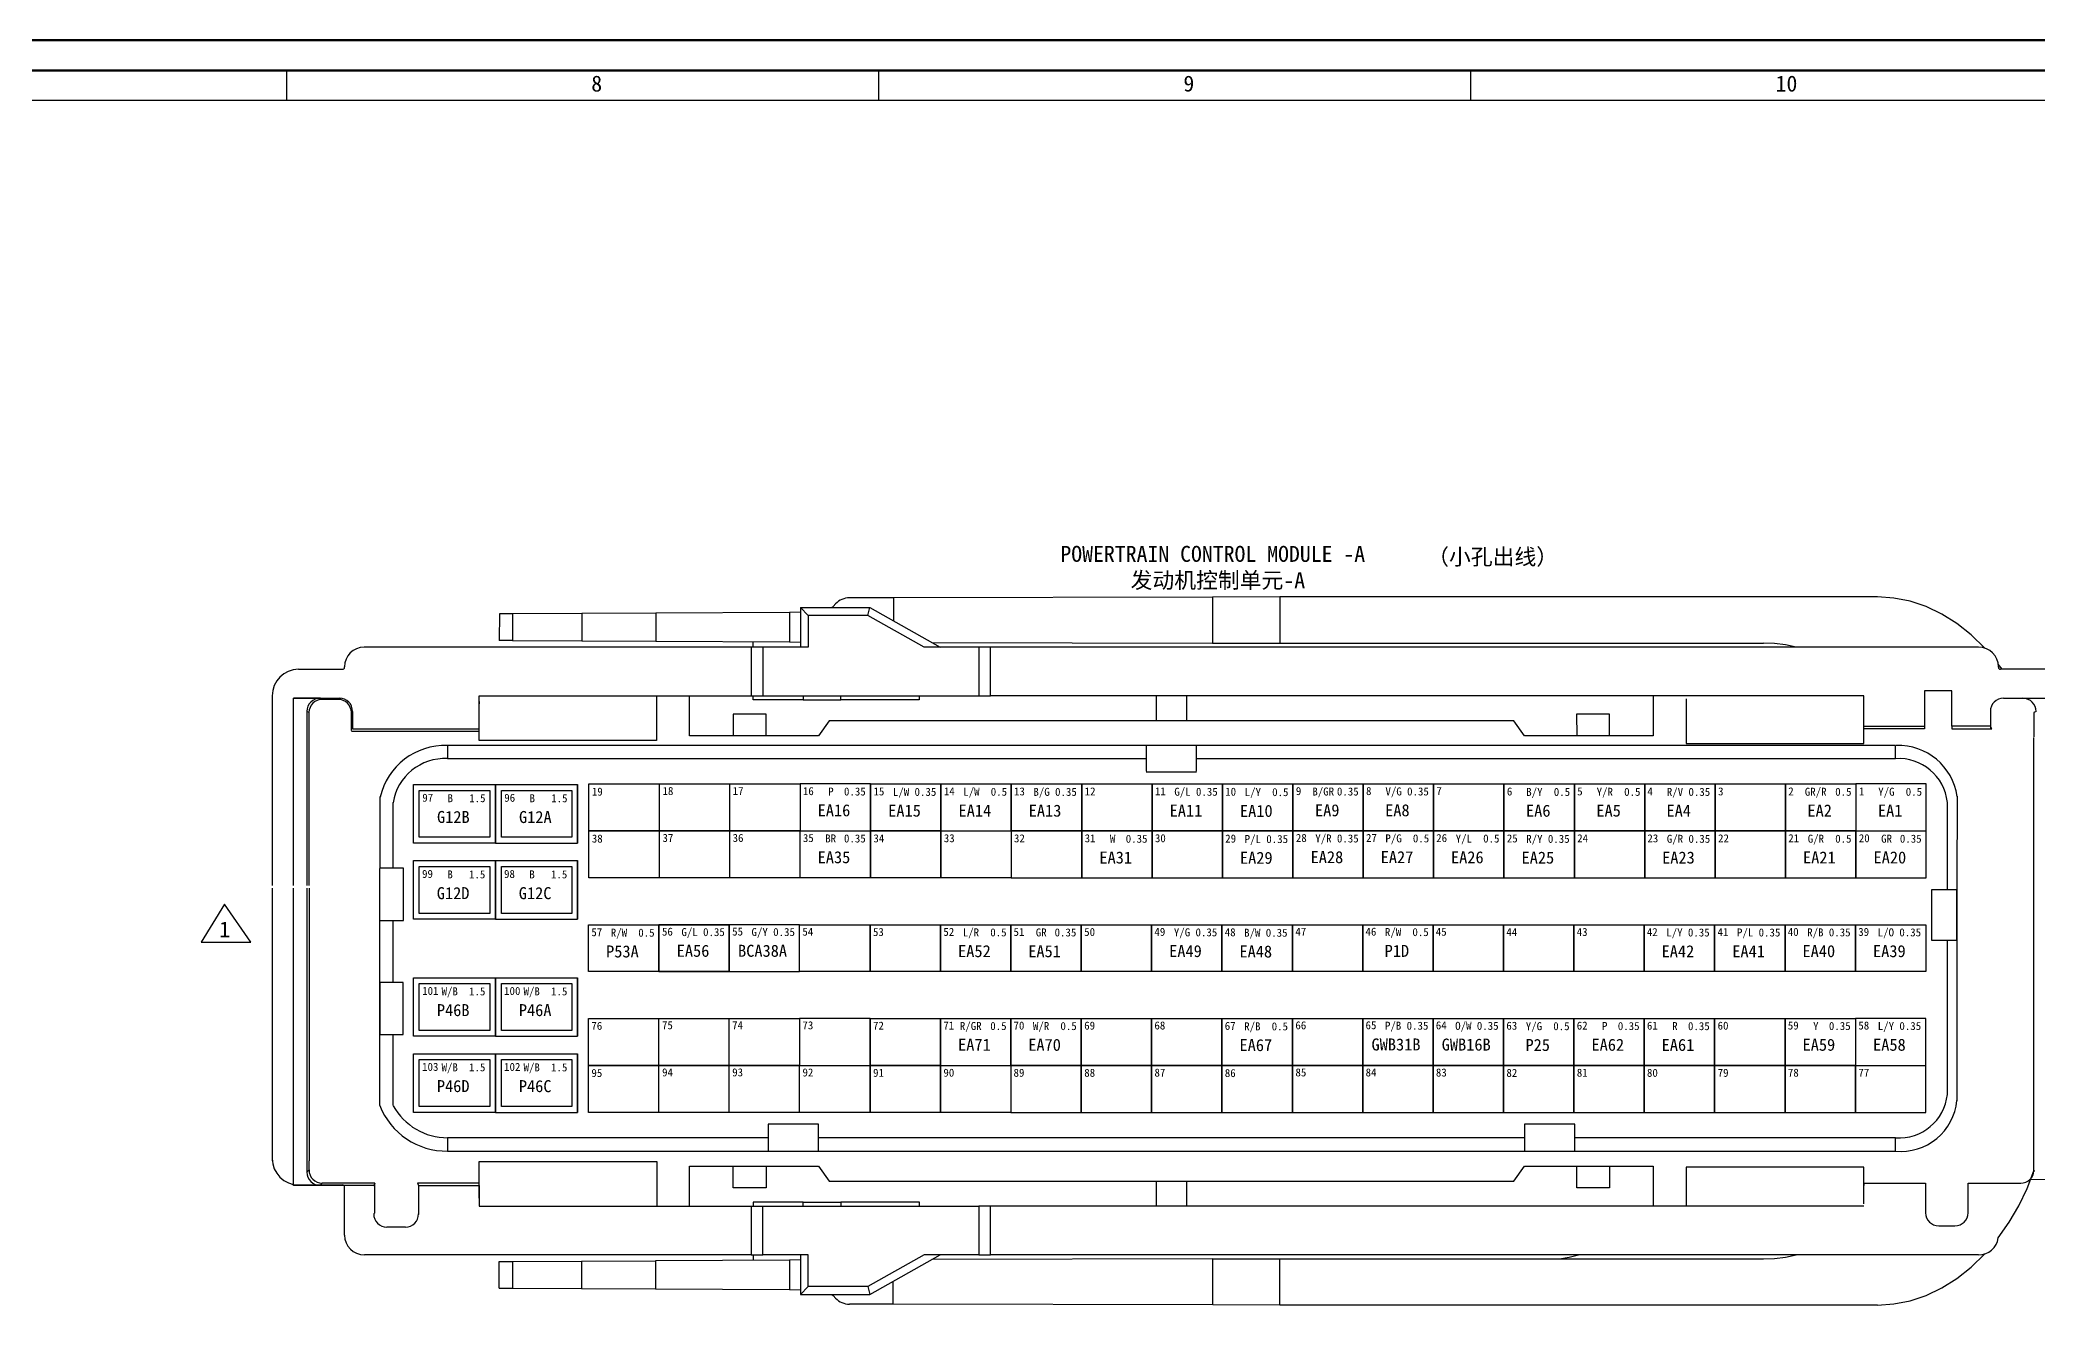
# Model space of a CAD drawing. Header units: millimetres. Extents: x 6 to 3615, y -854 to 0.
# Drawn here: x 693 to 1034.3, y -216.2 to 0 of the extents above; entities that cross this region are included whole.
import ezdxf

# ---------------------------------------------------------------- set-up
doc = ezdxf.new("R2010")
doc.units = ezdxf.units.MM
doc.styles.add('4eff5b8b_Style', font='simfang.ttf')

msp = doc.modelspace()

# ---------------------------------------------------------------- linework, layer by layer
at = {"linetype": 'Continuous', "lineweight": 30}
for points in [[(3615.48, 0), (6.35, 0)], [(735.17, -10.28), (735.17, -5.22)], [(836.36, -10.28), (836.36, -5.22)], [(937.55, -10.28), (937.55, -5.22)], [(31.89, -10.28), (3610.09, -10.28)], [(838.85, -95.32), (831.33, -95.34)], [(904.9, -95.19), (893.4, -95.2), (838.85, -95.32), (838.85, -99.26)], [(893.4, -95.2), (893.4, -103.07), (904.9, -103.08)], [(1007.01, -95.19), (904.9, -95.19), (904.9, -103.08), (987.55, -103.08)], [(1025.35, -103.92), (1023.03, -101.67), (1020.58, -99.72), (1018.01, -98.11), (1015.34, -96.84), (1012.61, -95.92), (1009.82, -95.37), (1007.01, -95.19)], [(771.52, -98.07), (771.5, -102.63)], [(822.95, -97.81), (821.1, -97.82), (798.24, -97.96), (785.6, -98.02), (773.77, -98.05), (772.18, -98.06), (771.52, -98.07)], [(773.77, -98.05), (773.75, -102.65), (785.6, -102.68)], [(785.6, -98.02), (785.6, -102.68), (798.24, -102.74)], [(798.24, -97.96), (798.24, -102.74), (821.1, -102.88)], [(824.3, -98.34), (824.3, -103.76), (814.53, -103.76), (814.53, -112.1), (816.53, -112.1)], [(821.1, -97.82), (821.1, -102.88), (822.95, -102.89)], [(822.95, -96.99), (822.95, -103.76)], [(834.47, -98.34), (824.3, -98.34), (822.95, -96.99), (834.82, -96.99)], [(828.33, -96.99), (828.53, -96.8), (828.99, -96.33)], [(853.46, -103.76), (844.09, -103.76), (834.47, -98.34), (834.82, -96.99), (846.85, -103.76)], [(814.53, -103.76), (748.43, -103.76)], [(773.75, -102.65), (772.16, -102.64), (771.5, -102.63)], [(814.89, -103.76), (814.89, -102.84)], [(816.53, -103.76), (816.53, -112.1), (853.46, -112.1)], [(845.43, -102.96), (893.4, -103.07)], [(1024.3, -103.76), (853.46, -103.76), (853.46, -112.1), (855.46, -112.1)], [(974.33, -112.61), (974.33, -120.22), (1004.68, -120.22), (1004.68, -112.1), (855.46, -112.1), (855.46, -103.76)], [(993.12, -103.76), (991.28, -103.39), (989.42, -103.16), (987.55, -103.08)], [(737.2, -107.55), (744.71, -107.55)], [(745.05, -107.21), (745.05, -107.14)], [(1028.3, -107.55), (1027.65, -106.66)], [(1027.68, -107.21), (1027.68, -107.14)], [(1028.56, -112.48), (1036.04, -112.48), (1036.04, -107.55), (1028.02, -107.55)], [(732.69, -112.06), (732.69, -120.4)], [(736.32, -120.4), (736.32, -112.48)], [(740.87, -112.5), (736.32, -112.48), (744.17, -112.48), (743.96, -112.69), (741.24, -112.69), (740.87, -112.5)], [(798.39, -112.1), (798.39, -119.71), (768.05, -119.71), (768.05, -112.1), (814.53, -112.1)], [(968.7, -112.1), (968.7, -118.92), (946.69, -118.92), (944.85, -116.38), (827.88, -116.38), (826.04, -118.92), (804.03, -118.92), (804.03, -112.1)], [(823.41, -112.78), (814.89, -112.78), (814.89, -112.1)], [(823.41, -112.1), (823.41, -112.78), (829.89, -112.78)], [(843.27, -112.1), (843.27, -112.78), (829.89, -112.78), (829.89, -112.1)], [(883.74, -112.1), (883.74, -116.38)], [(888.98, -116.38), (888.98, -112.1)], [(1019.73, -117.29), (1019.73, -117.7), (1026.53, -117.7), (1026.33, -117.29), (1019.73, -117.29), (1019.73, -111.22), (1015.04, -111.22), (1015.04, -117.7), (1004.7, -117.7), (1004.7, -117.29), (1015.04, -117.29)], [(738.99, -144.51), (738.99, -114.95), (738.6, -114.75), (738.6, -144.51)], [(746.22, -118), (746.22, -114.95), (746.42, -114.74), (746.42, -117.7), (768.05, -117.7)], [(768.05, -113.04), (768.05, -113.46), (768.05, -113.04)], [(817.12, -118.92), (817.12, -115.24), (811.48, -115.24), (811.49, -118.92)], [(961.24, -118.92), (961.24, -115.24), (955.6, -115.24), (955.61, -118.92)], [(1026.31, -114.74), (1026.31, -117.7)], [(1034.13, -114.75), (1033.74, -114.95), (1033.74, -119.1)], [(732.69, -119.22), (732.69, -144.51)], [(736.32, -144.51), (736.32, -119.22)], [(746.22, -118.1), (768.05, -118.1)], [(1033.74, -193.24), (1033.74, -119.22)], [(890.66, -122.82), (1010.07, -122.82), (1010.07, -120.57), (762.65, -120.57), (762.65, -122.82), (827.53, -122.82)], [(826.03, -122.82), (882.06, -122.82)], [(882.06, -120.57), (882.06, -124.96)], [(890.66, -124.96), (890.66, -120.57)], [(890.66, -125.12), (882.06, -125.12)], [(751.1, -182.1), (751.1, -153.84), (751.16, -129.29)], [(770.86, -137.26), (756.83, -137.26), (756.83, -127.24), (770.86, -127.24), (770.86, -137.26), (770.86, -127.24), (784.89, -127.24), (784.89, -137.26), (784.89, -127.24)], [(757.83, -127.24), (771.86, -127.24)], [(769.86, -136.26), (757.83, -136.26), (757.83, -128.24), (769.86, -128.24), (769.86, -136.26)], [(770.86, -127.24), (770.86, -137.26), (784.89, -137.26)], [(783.89, -136.26), (771.86, -136.26), (771.86, -128.24), (783.89, -128.24), (783.89, -136.26)], [(810.88, -143.18), (798.85, -143.18), (798.85, -135.16), (786.82, -135.16), (786.82, -127.14), (798.85, -127.14)], [(822.91, -143.18), (810.88, -143.18), (810.88, -135.16), (798.85, -135.16), (798.85, -127.14), (810.88, -127.14)], [(846.96, -143.18), (834.93, -143.18), (834.93, -135.16), (834.93, -143.18), (834.93, -127.14), (822.91, -127.14), (822.91, -135.16), (834.93, -135.16), (834.93, -143.18), (822.91, -143.18), (822.91, -135.16), (810.88, -135.16), (810.88, -127.14), (822.91, -127.14)], [(846.96, -127.14), (846.96, -135.16), (858.99, -135.16), (858.99, -143.18), (846.96, -143.18), (846.96, -135.16), (846.96, -143.18), (846.96, -135.16), (834.93, -135.16), (834.93, -127.14), (834.93, -135.16), (834.93, -127.14), (846.96, -127.14), (846.96, -135.16), (846.96, -127.14), (858.99, -127.14), (858.99, -143.18), (871.02, -143.18), (871.02, -135.16), (858.99, -135.16), (858.99, -127.14), (871.02, -127.14), (871.02, -143.18), (883.05, -143.18), (883.05, -135.16), (871.02, -135.16), (871.02, -127.14), (883.05, -127.14), (883.05, -143.18), (895.08, -143.18), (895.08, -135.16), (883.05, -135.16), (883.05, -127.14), (895.08, -127.14), (895.08, -143.18), (907.1, -143.18), (907.1, -135.16), (895.08, -135.16), (895.08, -127.14), (907.1, -127.14), (907.1, -143.18), (919.13, -143.18), (919.13, -135.16), (907.1, -135.16), (907.1, -127.14), (919.13, -127.14), (919.13, -143.18), (931.16, -143.18), (931.16, -135.16), (919.13, -135.16), (919.13, -127.14), (931.16, -127.14), (931.16, -143.18), (943.19, -143.18), (943.19, -135.16), (931.16, -135.16), (931.16, -127.14), (943.19, -127.14), (943.19, -143.18), (955.22, -143.18), (955.22, -135.16), (943.19, -135.16), (943.19, -127.14), (955.22, -127.14), (955.22, -143.18), (967.25, -143.18), (967.25, -135.16), (955.22, -135.16), (955.22, -127.14), (967.25, -127.14), (967.25, -143.18), (979.28, -143.18), (979.28, -135.16), (967.25, -135.16), (967.25, -127.14), (979.28, -127.14), (979.28, -143.18), (991.3, -143.18), (991.3, -135.16), (979.28, -135.16), (979.28, -127.14), (991.3, -127.14), (991.3, -143.18), (1003.33, -143.18), (1003.33, -135.16), (991.3, -135.16), (991.3, -127.14), (1003.33, -127.14), (1003.33, -143.18), (1015.36, -143.18), (1015.36, -127.14), (1003.33, -127.14), (1003.33, -135.16), (1015.36, -135.16)], [(1020.61, -129.23), (1020.56, -144.12), (1020.56, -181.31)], [(753.35, -141.56), (753.35, -130.33)], [(1018.96, -145.23), (1018.96, -130.33)], [(786.73, -135.16), (1015.27, -135.16)], [(798.85, -143.18), (786.82, -143.18), (786.82, -135.16)], [(751.13, -150.45), (755.11, -150.45), (755.11, -141.56), (751.13, -141.56)], [(770.86, -150.27), (756.83, -150.27), (756.83, -140.24), (770.86, -140.24), (770.86, -150.27), (770.86, -140.24), (784.89, -140.24), (784.89, -150.27), (784.89, -140.24)], [(769.86, -149.26), (757.83, -149.26), (757.83, -141.24), (769.86, -141.24), (769.86, -149.26)], [(770.86, -140.24), (770.86, -150.27), (784.89, -150.27)], [(783.89, -149.26), (771.86, -149.26), (771.86, -141.24), (783.89, -141.24), (783.89, -149.26)], [(732.69, -144.93), (732.69, -191.56)], [(736.32, -191.56), (736.32, -144.93)], [(738.6, -144.93), (738.6, -191.56)], [(738.99, -144.93), (738.99, -191.56)], [(1016.25, -145.23), (1016.25, -153.84), (1020.56, -153.84), (1020.56, -145.23), (1016.25, -145.23)], [(724.56, -147.69), (720.56, -154.19), (729.06, -154.19), (724.56, -147.69)], [(753.35, -161.1), (753.35, -150.45)], [(798.76, -159.22), (786.73, -159.22), (786.73, -151.2), (798.76, -151.2)], [(822.82, -151.2), (810.79, -151.2), (810.79, -159.22), (810.79, -151.2), (798.76, -151.2), (810.79, -151.2)], [(810.79, -159.22), (798.76, -159.22), (798.76, -151.2), (798.76, -159.22), (822.82, -159.22)], [(834.85, -159.22), (822.82, -159.22), (822.82, -151.2), (834.85, -151.2), (834.85, -159.22)], [(846.88, -159.22), (834.85, -159.22), (834.85, -151.2), (834.85, -159.22), (834.85, -151.2), (846.88, -151.2), (846.88, -159.22), (846.88, -151.2), (858.9, -151.2), (858.9, -159.22), (846.88, -159.22), (846.88, -151.2)], [(870.93, -159.22), (858.9, -159.22), (858.9, -151.2), (870.93, -151.2), (870.93, -159.22)], [(882.96, -159.22), (870.93, -159.22), (870.93, -151.2), (882.96, -151.2), (882.96, -159.22)], [(894.99, -159.22), (882.96, -159.22), (882.96, -151.2), (894.99, -151.2), (894.99, -159.22)], [(907.02, -159.22), (894.99, -159.22), (894.99, -151.2), (907.02, -151.2), (907.02, -159.22)], [(919.05, -159.22), (907.02, -159.22), (907.02, -151.2), (919.05, -151.2), (919.05, -159.22)], [(931.08, -159.22), (919.05, -159.22), (919.05, -151.2), (931.08, -151.2), (931.08, -159.22)], [(943.1, -159.22), (931.08, -159.22), (931.08, -151.2), (943.1, -151.2), (943.1, -159.22)], [(955.13, -159.22), (943.1, -159.22), (943.1, -151.2), (955.13, -151.2), (955.13, -159.22)], [(967.16, -159.22), (955.13, -159.22), (955.13, -151.2), (967.16, -151.2), (967.16, -159.22)], [(979.19, -159.22), (967.16, -159.22), (967.16, -151.2), (979.19, -151.2), (979.19, -159.22)], [(991.22, -159.22), (979.19, -159.22), (979.19, -151.2), (991.22, -151.2), (991.22, -159.22)], [(1003.24, -159.22), (991.22, -159.22), (991.22, -151.2), (1003.24, -151.2), (1003.24, -159.22)], [(1015.27, -159.22), (1003.24, -159.22), (1003.24, -151.2), (1015.27, -151.2), (1015.27, -159.22)], [(1018.96, -180.22), (1018.96, -153.84)], [(770.86, -170.27), (756.83, -170.27), (756.83, -160.25), (770.86, -160.25), (770.86, -170.27), (770.86, -160.25), (784.89, -160.25), (784.89, -170.27), (784.89, -160.25)], [(770.86, -160.25), (770.86, -170.27), (784.89, -170.27)], [(751.1, -161.1), (751.1, -169.98), (755.09, -169.98), (755.09, -161.1), (751.1, -161.1)], [(769.86, -169.27), (757.83, -169.27), (757.83, -161.25), (769.86, -161.25), (769.86, -169.27)], [(783.89, -169.27), (771.86, -169.27), (771.86, -161.25), (783.89, -161.25), (783.89, -169.27)], [(753.35, -182.1), (753.35, -169.98)], [(810.79, -183.27), (798.76, -183.27), (798.76, -175.26), (786.73, -175.26), (786.73, -167.24), (798.76, -167.24)], [(822.82, -183.27), (810.79, -183.27), (810.79, -175.26), (798.76, -175.26), (798.76, -167.24), (810.79, -167.24)], [(846.88, -183.27), (834.85, -183.27), (834.85, -175.26), (834.85, -183.27), (834.85, -167.24), (822.82, -167.24), (822.82, -175.26), (834.85, -175.26), (834.85, -183.27), (822.82, -183.27), (822.82, -175.26), (810.79, -175.26), (810.79, -167.24), (822.82, -167.24)], [(846.88, -167.24), (846.88, -175.26), (858.9, -175.26), (858.9, -183.27), (846.88, -183.27), (846.88, -175.26), (846.88, -183.27), (846.88, -175.26), (834.85, -175.26), (834.85, -167.24), (834.85, -175.26), (834.85, -167.24), (846.88, -167.24), (846.88, -175.26), (846.88, -167.24), (858.9, -167.24), (858.9, -183.27), (870.93, -183.27), (870.93, -175.26), (858.9, -175.26), (858.9, -167.24), (870.93, -167.24), (870.93, -183.27), (882.96, -183.27), (882.96, -175.26), (870.93, -175.26), (870.93, -167.24), (882.96, -167.24), (882.96, -183.27), (894.99, -183.27), (894.99, -175.26), (882.96, -175.26), (882.96, -167.24), (894.99, -167.24), (894.99, -183.27), (907.02, -183.27), (907.02, -175.26), (894.99, -175.26), (894.99, -167.24), (907.02, -167.24), (907.02, -183.27), (919.05, -183.27), (919.05, -175.26), (907.02, -175.26), (907.02, -167.24), (919.05, -167.24), (919.05, -183.27), (931.08, -183.27), (931.08, -175.26), (919.05, -175.26), (919.05, -167.24), (931.08, -167.24), (931.08, -183.27), (943.1, -183.27), (943.1, -175.26), (931.08, -175.26), (931.08, -167.24), (943.1, -167.24), (943.1, -183.27), (955.13, -183.27), (955.13, -175.26), (943.1, -175.26), (943.1, -167.24), (955.13, -167.24), (955.13, -183.27), (967.16, -183.27), (967.16, -175.26), (955.13, -175.26), (955.13, -167.24), (967.16, -167.24), (967.16, -183.27), (979.19, -183.27), (979.19, -175.26), (967.16, -175.26), (967.16, -167.24), (979.19, -167.24), (979.19, -183.27), (991.22, -183.27), (991.22, -175.26), (979.19, -175.26), (979.19, -167.24), (991.22, -167.24), (991.22, -183.27), (1003.24, -183.27), (1003.24, -175.26), (991.22, -175.26), (991.22, -167.24), (1003.24, -167.24), (1003.24, -183.27), (1015.27, -183.27), (1015.27, -167.24), (1003.24, -167.24), (1003.24, -175.26), (1015.27, -175.26)], [(770.86, -183.27), (756.83, -183.27), (756.83, -173.25), (770.86, -173.25), (770.86, -183.27), (770.86, -173.25), (784.89, -173.25), (784.89, -183.27), (784.89, -173.25)], [(770.86, -173.25), (770.86, -183.27), (784.89, -183.27)], [(769.86, -182.27), (757.83, -182.27), (757.83, -174.25), (769.86, -174.25), (769.86, -182.27)], [(783.89, -182.27), (771.86, -182.27), (771.86, -174.25), (783.89, -174.25), (783.89, -182.27)], [(786.65, -175.26), (1015.18, -175.26)], [(798.76, -183.27), (786.73, -183.27), (786.73, -175.26)], [(732.7, -186.52), (732.7, -191.16)], [(817.43, -187.61), (762.65, -187.61), (762.65, -189.87), (1010.07, -189.87), (1010.07, -187.61), (955.28, -187.61)], [(817.43, -185.48), (817.43, -189.87), (826.03, -189.87), (826.03, -185.31), (817.43, -185.31), (817.43, -185.48)], [(946.68, -187.61), (826.03, -187.61)], [(955.28, -185.48), (955.28, -185.31), (946.68, -185.31), (946.68, -189.87), (955.28, -189.87), (955.28, -185.48)], [(1038.84, -188.2), (1038.84, -194.79), (1033.04, -194.75)], [(750.04, -195.77), (736.33, -195.77), (736.33, -191.56)], [(738.6, -191.56), (738.6, -193.5), (738.99, -193.11), (738.99, -191.56)], [(768.05, -197.93), (768.05, -191.67), (798.4, -191.67), (798.4, -199.28)], [(804.03, -199.28), (804.03, -192.46), (826.04, -192.46), (827.88, -195), (944.85, -195), (946.7, -192.46), (968.7, -192.46), (968.7, -199.28)], [(817.12, -192.46), (817.13, -196.15), (811.49, -196.15), (811.49, -192.46)], [(961.24, -192.46), (961.24, -196.15), (955.61, -196.15), (955.61, -192.46)], [(1004.68, -198.87), (1004.68, -192.62), (974.34, -192.62), (974.34, -199.28)], [(1027.65, -204.73), (1029.52, -202.05), (1031.16, -199.23), (1032.57, -196.29), (1033.74, -193.24)], [(1033.74, -193.24), (1033.88, -193.24)], [(750.25, -195.36), (741.25, -195.36), (740.88, -195.73), (736.33, -195.77)], [(737.21, -195.67), (744.72, -195.67)], [(745.05, -204.24), (745.05, -196.01)], [(750.04, -200.61), (750.25, -200.41), (750.25, -195.36), (750.04, -195.77), (750.25, -195.77)], [(757.51, -195.36), (757.71, -195.77), (768.05, -195.77), (768.05, -195.36), (757.51, -195.36)], [(757.71, -195.77), (757.71, -200.72)], [(768.05, -195.77), (768.05, -199.28), (853.46, -199.28)], [(883.75, -195), (883.75, -199.28)], [(888.99, -199.28), (888.99, -195)], [(1004.68, -195.36), (1004.68, -195.77), (1004.68, -195.36), (1015.23, -195.36), (1015.23, -200.41)], [(1022.49, -200.41), (1022.49, -195.36), (1031.49, -195.36)], [(814.54, -199.28), (814.54, -207.62), (816.53, -207.62)], [(823.42, -198.6), (814.89, -198.6), (814.89, -199.28)], [(834.47, -213.04), (824.3, -213.04), (824.3, -207.62), (816.53, -207.62), (816.53, -199.28)], [(823.42, -199.28), (823.42, -198.6), (829.89, -198.6)], [(843.28, -199.28), (843.28, -198.6), (829.89, -198.6), (829.89, -199.28)], [(1004.68, -199.28), (853.46, -199.28), (853.46, -207.62), (855.46, -207.62)], [(1024.3, -207.62), (855.46, -207.62), (855.46, -199.28)], [(755.45, -202.87), (752.3, -202.87)], [(1017.49, -202.66), (1020.24, -202.66)], [(814.54, -207.62), (748.44, -207.62)], [(814.89, -207.62), (814.89, -208.54)], [(822.95, -207.62), (822.95, -214.39), (834.83, -214.39)], [(853.46, -207.62), (844.09, -207.62), (834.47, -213.04), (834.83, -214.39), (846.85, -207.62)], [(952.68, -208.3), (954.32, -208.02), (955.93, -207.62)], [(987.55, -208.3), (989.42, -208.22), (991.28, -207.99), (993.11, -207.63)], [(1007.02, -216.2), (1009.83, -216.01), (1012.61, -215.46), (1015.35, -214.54), (1018.01, -213.27), (1020.58, -211.66), (1023.04, -209.72), (1025.35, -207.46)], [(771.48, -208.75), (773.74, -208.73), (785.57, -208.7), (798.22, -208.64)], [(771.5, -213.32), (771.48, -208.75)], [(773.74, -208.73), (773.76, -213.33), (785.57, -213.36)], [(785.57, -208.7), (785.57, -213.36), (798.22, -213.42)], [(821.09, -208.5), (798.22, -208.64), (798.22, -213.42), (821.09, -213.56)], [(822.95, -208.49), (821.09, -208.5), (821.09, -213.56), (822.95, -213.57)], [(893.41, -208.32), (845.44, -208.42)], [(904.9, -216.2), (893.41, -216.18), (893.41, -208.32), (904.9, -208.3)], [(1007.02, -216.2), (904.9, -216.2), (904.9, -208.3), (987.55, -208.3)], [(771.5, -213.32), (773.76, -213.33)], [(824.3, -213.04), (822.95, -214.39)], [(828.34, -214.39), (828.54, -214.58), (828.99, -215.05)], [(893.41, -216.18), (838.83, -216.06), (838.83, -212.14)], [(838.83, -216.06), (831.34, -216.04)]]:
    msp.add_lwpolyline(points, dxfattribs=at)
at = {"linetype": 'Continuous', "lineweight": 13}
msp.add_lwpolyline([(1208.79, -0.16), (6.55, -0.16)], dxfattribs=at)
at = {"linetype": 'Continuous', "lineweight": 70}
for points in [[(3610.09, -5.22), (26.83, -5.22)], [(26.83, -5.22), (1204.7, -5.22)]]:
    msp.add_lwpolyline(points, dxfattribs=at)
at = {"linetype": 'Continuous', "lineweight": 30}
for centre, radius, start, end in [((831.34, -98.62), 3.28, 90, 136), ((748.43, -107.14), 3.38, 90, -180), ((1024.3, -107.14), 3.38, 0, 90), ((737.2, -112.06), 4.51, 90, -180), ((744.71, -107.21), 0.339, -90, 0), ((1028.02, -107.21), 0.339, -180, -90), ((740.85, -114.76), 2.25, 89, 179), ((744.17, -114.74), 2.26, 0, 90), ((1028.56, -114.74), 2.26, 90, -180), ((1031.88, -114.76), 2.25, 0, 90), ((741.24, -114.95), 2.26, 90, -180), ((743.96, -114.95), 2.26, 0, 90), ((762.24, -131.96), 11.4, 88, 167), ((762.2, -131.78), 8.97, 87, 171), ((1010.65, -131.16), 8.35, 6, 94), ((1010.57, -130.7), 10.15, 8, 92), ((1010.71, -179.34), 8.29, -94, -6), ((762.45, -177.7), 12.18, -159, -89), ((762.66, -177.01), 10.6, -151, -90), ((1011.09, -180.41), 9.52, -96, -5), ((737.21, -191.16), 4.51, -180, -90), ((740.84, -193.49), 2.24, -180, -89), ((741.25, -193.11), 2.26, -180, -90), ((1031.49, -193.11), 2.26, -90, -3), ((744.72, -196.01), 0.339, 0, 90), ((752.3, -200.61), 2.26, -180, -90), ((755.45, -200.61), 2.26, -90, 0), ((1017.49, -200.41), 2.26, -180, -90), ((1020.24, -200.41), 2.26, -90, 0), ((748.44, -204.24), 3.38, -180, -90), ((1024.3, -204.24), 3.39, -90, -8), ((831.34, -212.76), 3.28, -136, -90)]:
    msp.add_arc(centre, radius, start, end, dxfattribs=at)

# ---------------------------------------------------------------- texts
at = {"linetype": 'Continuous', "style": '4eff5b8b_Style'}
for s, height, p in [('8', 2.73, (787.22, -8.82)), ('9', 2.73, (888.41, -8.82)), ('10', 2.733, (989.6, -8.82)), ('POWERTRAIN CONTROL MODULE -A', 2.7344, (867.38, -89.19)), ('（小孔出线）', 2.734, (930.06, -89.69)), ('发动机控制单元-A', 2.734, (879.38, -93.69)), ('97', 1.367, (758.34, -130.18)), ('B', 1.37, (762.66, -130.26)), ('1.5', 1.367, (766.36, -130.26)), ('96', 1.367, (772.35, -130.19)), ('B', 1.37, (776.67, -130.27)), ('1.5', 1.367, (780.37, -130.27)), ('19', 1.367, (787.32, -129.14)), ('18', 1.367, (799.39, -129.03)), ('17', 1.367, (811.38, -129.03)), ('16', 1.367, (823.38, -129.05)), ('P', 1.37, (827.7, -129.12)), ('0.35', 1.367, (830.4, -129.12)), ('15', 1.367, (835.44, -129.1)), ('L/W', 1.367, (838.76, -129.18)), ('0.35', 1.367, (842.46, -129.18)), ('14', 1.367, (847.47, -129.08)), ('L/W', 1.367, (850.78, -129.16)), ('0.5', 1.367, (855.48, -129.16)), ('13', 1.367, (859.46, -129.1)), ('B/G', 1.367, (862.77, -129.18)), ('0.35', 1.367, (866.47, -129.18)), ('12', 1.367, (871.53, -129.1)), ('11', 1.367, (883.54, -129.08)), ('G/L', 1.367, (886.85, -129.16)), ('0.35', 1.367, (890.55, -129.16)), ('10', 1.367, (895.55, -129.15)), ('L/Y', 1.367, (898.87, -129.22)), ('0.5', 1.367, (903.57, -129.22)), ('9', 1.37, (907.62, -129.04)), ('B/GR', 1.367, (910.44, -129.12)), ('0.35', 1.367, (914.64, -129.12)), ('8', 1.37, (919.61, -129.04)), ('V/G', 1.367, (922.93, -129.11)), ('0.35', 1.367, (926.63, -129.11)), ('7', 1.37, (931.62, -129.05)), ('6', 1.37, (943.68, -129.11)), ('B/Y', 1.367, (946.99, -129.19)), ('0.5', 1.367, (951.7, -129.19)), ('5', 1.37, (955.7, -129.09)), ('Y/R', 1.367, (959.02, -129.17)), ('0.5', 1.367, (963.72, -129.17)), ('4', 1.37, (967.69, -129.11)), ('R/V', 1.367, (971.01, -129.18)), ('0.35', 1.367, (974.71, -129.18)), ('3', 1.37, (979.77, -129.1)), ('2', 1.37, (991.77, -129.09)), ('GR/R', 1.367, (994.59, -129.16)), ('0.5', 1.367, (999.79, -129.16)), ('1', 1.37, (1003.82, -129.09)), ('Y/G', 1.367, (1007.14, -129.16)), ('0.5', 1.367, (1011.84, -129.16)), ('G12B', 2.051, (760.86, -133.81)), ('G12A', 2.051, (774.87, -133.82)), ('EA16', 2.051, (825.9, -132.67)), ('EA15', 2.051, (837.96, -132.73)), ('EA14', 2.051, (849.98, -132.71)), ('EA13', 2.051, (861.97, -132.73)), ('EA11', 2.051, (886.05, -132.71)), ('EA10', 2.051, (898.07, -132.77)), ('EA9', 2.051, (910.89, -132.67)), ('EA8', 2.051, (922.88, -132.66)), ('EA6', 2.051, (946.95, -132.74)), ('EA5', 2.051, (958.97, -132.72)), ('EA4', 2.051, (970.96, -132.73)), ('EA2', 2.051, (995.04, -132.71)), ('EA1', 2.051, (1007.09, -132.71)), ('38', 1.367, (787.31, -137.16)), ('37', 1.367, (799.38, -137.05)), ('36', 1.367, (811.37, -137.05)), ('35', 1.367, (823.38, -137.07)), ('BR', 1.367, (827.2, -137.14)), ('0.35', 1.367, (830.4, -137.14)), ('34', 1.367, (835.43, -137.12)), ('33', 1.367, (847.46, -137.1)), ('32', 1.367, (859.45, -137.12)), ('31', 1.367, (871.53, -137.11)), ('W', 1.37, (875.85, -137.19)), ('0.35', 1.367, (878.55, -137.19)), ('30', 1.367, (883.53, -137.1)), ('29', 1.367, (895.55, -137.16)), ('P/L', 1.367, (898.87, -137.24)), ('0.35', 1.367, (902.57, -137.24)), ('28', 1.367, (907.62, -137.06)), ('Y/R', 1.367, (910.94, -137.14)), ('0.35', 1.367, (914.64, -137.14)), ('27', 1.367, (919.61, -137.05)), ('P/G', 1.367, (922.92, -137.13)), ('0.5', 1.367, (927.62, -137.13)), ('26', 1.367, (931.61, -137.07)), ('Y/L', 1.367, (934.93, -137.15)), ('0.5', 1.367, (939.63, -137.15)), ('25', 1.367, (943.67, -137.13)), ('R/Y', 1.367, (946.99, -137.21)), ('0.35', 1.367, (950.69, -137.21)), ('24', 1.367, (955.7, -137.11)), ('23', 1.367, (967.69, -137.12)), ('G/R', 1.367, (971.01, -137.2)), ('0.35', 1.367, (974.71, -137.2)), ('22', 1.367, (979.77, -137.12)), ('21', 1.367, (991.77, -137.1)), ('G/R', 1.367, (995.09, -137.18)), ('0.5', 1.367, (999.79, -137.18)), ('20', 1.367, (1003.82, -137.1)), ('GR', 1.367, (1007.64, -137.18)), ('0.35', 1.367, (1010.84, -137.18)), ('EA35', 2.051, (825.9, -140.69)), ('EA31', 2.051, (874.05, -140.74)), ('EA29', 2.051, (898.07, -140.79)), ('EA28', 2.051, (910.14, -140.68)), ('EA27', 2.051, (922.12, -140.68)), ('EA26', 2.051, (934.13, -140.7)), ('EA25', 2.051, (946.19, -140.76)), ('EA23', 2.051, (970.21, -140.75)), ('EA21', 2.051, (994.29, -140.73)), ('EA20', 2.051, (1006.34, -140.73)), ('99', 1.367, (758.3, -143.2)), ('B', 1.37, (762.62, -143.28)), ('1.5', 1.367, (766.32, -143.28)), ('98', 1.367, (772.31, -143.21)), ('B', 1.37, (776.63, -143.28)), ('1.5', 1.367, (780.33, -143.28)), ('G12D', 2.051, (760.82, -146.83)), ('G12C', 2.051, (774.83, -146.83)), ('1', 2.73, (723.66, -153.36)), ('57', 1.367, (787.23, -153.16)), ('R/W', 1.367, (790.55, -153.24)), ('0.5', 1.367, (795.25, -153.24)), ('56', 1.367, (799.3, -153.06)), ('G/L', 1.367, (802.62, -153.14)), ('0.35', 1.367, (806.32, -153.14)), ('55', 1.367, (811.29, -153.05)), ('G/Y', 1.367, (814.6, -153.13)), ('0.35', 1.367, (818.3, -153.13)), ('54', 1.367, (823.29, -153.07)), ('53', 1.367, (835.35, -153.13)), ('52', 1.367, (847.38, -153.11)), ('L/R', 1.367, (850.7, -153.19)), ('0.5', 1.367, (855.4, -153.19)), ('51', 1.367, (859.37, -153.12)), ('GR', 1.367, (863.18, -153.2)), ('0.35', 1.367, (866.39, -153.2)), ('50', 1.367, (871.45, -153.12)), ('49', 1.367, (883.45, -153.1)), ('Y/G', 1.367, (886.77, -153.18)), ('0.35', 1.367, (890.47, -153.18)), ('48', 1.367, (895.47, -153.17)), ('B/W', 1.367, (898.78, -153.25)), ('0.35', 1.367, (902.48, -153.25)), ('47', 1.367, (907.54, -153.07)), ('46', 1.367, (919.52, -153.06)), ('R/W', 1.367, (922.84, -153.14)), ('0.5', 1.367, (927.54, -153.14)), ('45', 1.367, (931.53, -153.08)), ('44', 1.367, (943.59, -153.14)), ('43', 1.367, (955.61, -153.12)), ('42', 1.367, (967.6, -153.13)), ('L/Y', 1.367, (970.92, -153.21)), ('0.35', 1.367, (974.62, -153.21)), ('41', 1.367, (979.68, -153.13)), ('P/L', 1.367, (983, -153.21)), ('0.35', 1.367, (986.7, -153.21)), ('40', 1.367, (991.68, -153.11)), ('R/B', 1.367, (995, -153.19)), ('0.35', 1.367, (998.7, -153.19)), ('39', 1.367, (1003.73, -153.11)), ('L/O', 1.367, (1007.05, -153.19)), ('0.35', 1.367, (1010.75, -153.19)), ('P53A', 2.051, (789.75, -156.79)), ('EA56', 2.051, (801.82, -156.68)), ('BCA38A', 2.051, (812.3, -156.68)), ('EA52', 2.051, (849.9, -156.74)), ('EA51', 2.051, (861.89, -156.75)), ('EA49', 2.051, (885.97, -156.73)), ('EA48', 2.051, (897.98, -156.8)), ('P1D', 2.051, (922.79, -156.69)), ('EA42', 2.051, (970.12, -156.76)), ('EA41', 2.051, (982.2, -156.76)), ('EA40', 2.051, (994.2, -156.74)), ('EA39', 2.051, (1006.25, -156.74)), ('101', 1.367, (758.32, -163.19)), ('W/B', 1.367, (761.63, -163.27)), ('1.5', 1.367, (766.33, -163.27)), ('100', 1.367, (772.32, -163.2)), ('W/B', 1.367, (775.64, -163.27)), ('1.5', 1.367, (780.34, -163.27)), ('P46B', 2.051, (760.83, -166.82)), ('P46A', 2.051, (774.84, -166.82)), ('76', 1.367, (787.23, -169.16)), ('75', 1.367, (799.3, -169.06)), ('74', 1.367, (811.29, -169.05)), ('73', 1.367, (823.3, -169.07)), ('72', 1.367, (835.36, -169.13)), ('71', 1.367, (847.38, -169.11)), ('R/GR', 1.367, (850.2, -169.19)), ('0.5', 1.367, (855.4, -169.19)), ('70', 1.367, (859.37, -169.12)), ('W/R', 1.367, (862.69, -169.2)), ('0.5', 1.367, (867.39, -169.2)), ('69', 1.367, (871.45, -169.12)), ('68', 1.367, (883.45, -169.1)), ('67', 1.367, (895.47, -169.17)), ('R/B', 1.367, (898.79, -169.25)), ('0.5', 1.367, (903.49, -169.25)), ('66', 1.367, (907.54, -169.07)), ('65', 1.367, (919.53, -169.06)), ('GWB31B', 2.051, (920.55, -172.69)), ('P/B', 1.367, (922.85, -169.14)), ('0.35', 1.367, (926.55, -169.14)), ('64', 1.367, (931.54, -169.08)), ('GWB16B', 2.051, (932.55, -172.71)), ('O/W', 1.367, (934.85, -169.16)), ('0.35', 1.367, (938.55, -169.16)), ('63', 1.367, (943.59, -169.14)), ('Y/G', 1.367, (946.91, -169.22)), ('0.5', 1.367, (951.61, -169.22)), ('62', 1.367, (955.62, -169.12)), ('P', 1.37, (959.94, -169.2)), ('0.35', 1.367, (962.64, -169.2)), ('61', 1.367, (967.61, -169.13)), ('R', 1.37, (971.93, -169.21)), ('0.35', 1.367, (974.63, -169.21)), ('60', 1.367, (979.69, -169.13)), ('59', 1.367, (991.69, -169.11)), ('Y', 1.37, (996.01, -169.19)), ('0.35', 1.367, (998.71, -169.19)), ('58', 1.367, (1003.74, -169.11)), ('L/Y', 1.367, (1007.06, -169.19)), ('0.35', 1.367, (1010.76, -169.19)), ('EA71', 2.051, (849.9, -172.74)), ('EA70', 2.051, (861.89, -172.75)), ('EA67', 2.051, (897.99, -172.8)), ('P25', 2.051, (946.86, -172.77)), ('EA62', 2.051, (958.14, -172.74)), ('EA61', 2.051, (970.13, -172.76)), ('EA59', 2.051, (994.21, -172.74)), ('EA58', 2.051, (1006.26, -172.74)), ('103', 1.367, (758.31, -176.17)), ('W/B', 1.367, (761.63, -176.25)), ('1.5', 1.367, (766.33, -176.25)), ('102', 1.367, (772.32, -176.18)), ('W/B', 1.367, (775.64, -176.26)), ('1.5', 1.367, (780.34, -176.26)), ('95', 1.367, (787.24, -177.22)), ('94', 1.367, (799.32, -177.11)), ('93', 1.367, (811.3, -177.11)), ('92', 1.367, (823.31, -177.13)), ('91', 1.367, (835.37, -177.19)), ('90', 1.367, (847.39, -177.17)), ('89', 1.367, (859.38, -177.18)), ('88', 1.367, (871.46, -177.18)), ('87', 1.367, (883.46, -177.16)), ('86', 1.367, (895.48, -177.23)), ('85', 1.367, (907.55, -177.12)), ('84', 1.367, (919.54, -177.12)), ('83', 1.367, (931.55, -177.14)), ('82', 1.367, (943.6, -177.2)), ('81', 1.367, (955.63, -177.17)), ('80', 1.367, (967.62, -177.19)), ('79', 1.367, (979.7, -177.19)), ('78', 1.367, (991.7, -177.17)), ('77', 1.367, (1003.75, -177.17)), ('P46D', 2.051, (760.83, -179.8)), ('P46C', 2.051, (774.84, -179.81))]:
    msp.add_text(s, height=height, dxfattribs=at).set_placement(p)

doc.saveas('drawing.dxf')
